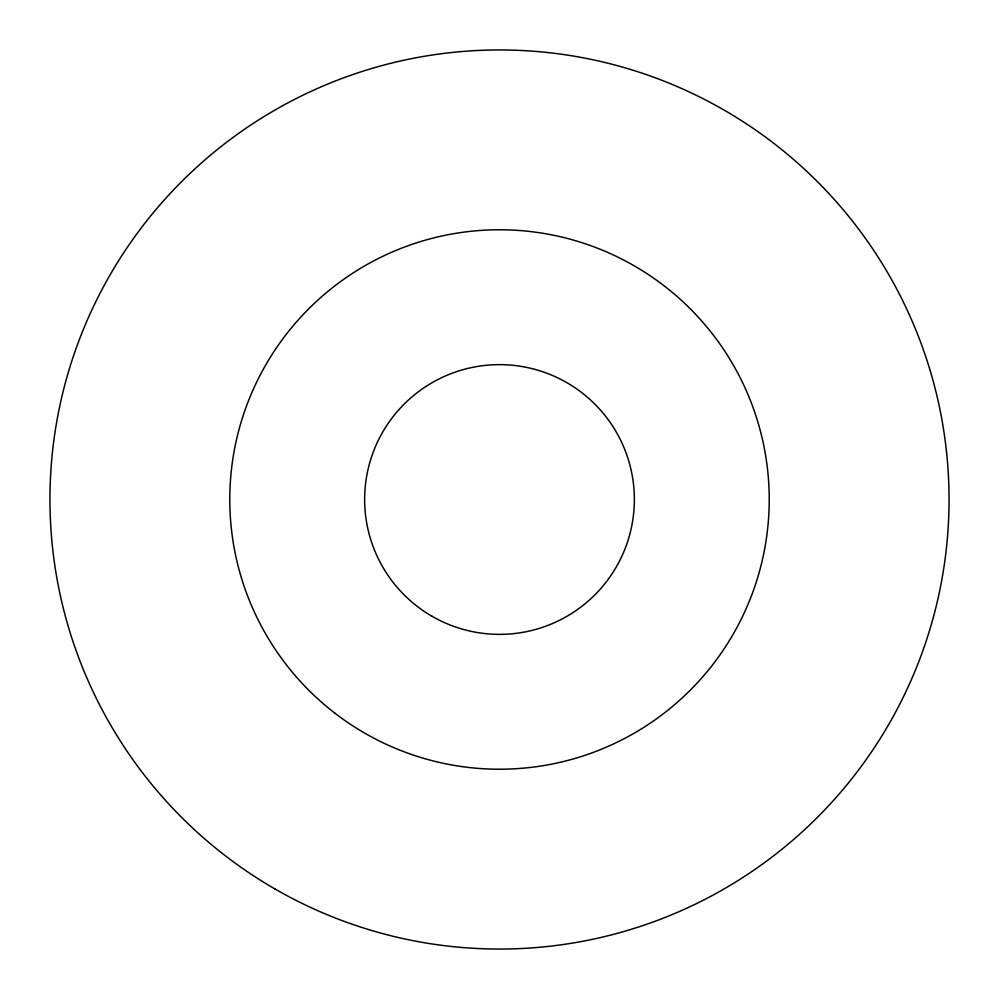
<?xml version="1.0" encoding="UTF-8"?>
<svg xmlns="http://www.w3.org/2000/svg" width="999" height="999" viewBox="0 0 999 999"><rect width="100%" height="100%" fill="white"/><g stroke="black" fill="none" stroke-linecap="round" stroke-linejoin="round"><path stroke-width="1.5" d="M274.725 888.823A449.55 449.55 0 0 0 949.05 499.5A449.55 449.55 0 0 0 274.725 110.177A449.55 449.55 0 0 0 274.725 888.823M432.067 616.296A134.865 134.865 0 0 0 634.365 499.5A134.865 134.865 0 0 0 432.067 382.704A134.865 134.865 0 0 0 432.067 616.296M335.302 713.486A269.73 269.73 0 0 0 766.92 534.702A269.73 269.73 0 0 0 396.278 250.299A269.73 269.73 0 0 0 335.302 713.486"/></g></svg>
